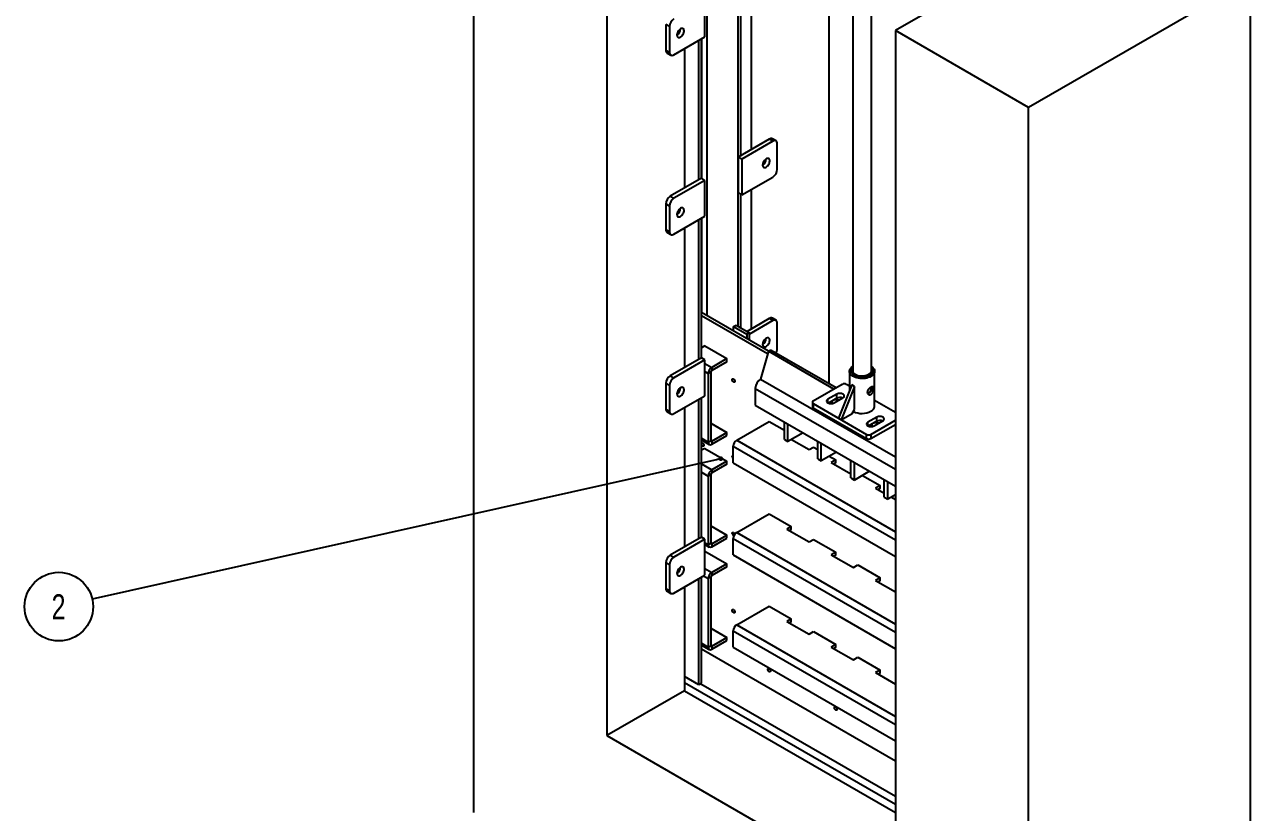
# Model space of a CAD drawing. Header units: millimetres. Extents: x 15 to 1268, y -316 to 292.
# Drawn here: x 90.9 to 221.1, y 107.7 to 191.4 of the extents above; entities that cross this region are included whole.
import ezdxf

# ---------------------------------------------------------------- set-up
doc = ezdxf.new("R2010")
doc.units = ezdxf.units.MM
doc.layers.add('FORMAT', color=7, linetype='Continuous')
doc.styles.add('SLDTEXTSTYLE0', font='TXT', dxfattribs={"width": 0.75})
doc.dimstyles.new('SLDDIMSTYLE1', dxfattribs={"dimtxt": 0.18, "dimasz": 0.488462, "dimexe": 0, "dimexo": 0.0625, "dimgap": 0, "dimtad": 0, "dimtih": 1, "dimtoh": 1, "dimdec": 0, "dimrnd": 1e-09, "dimzin": 0, "dimdsep": 46, "dimtxsty": 'Standard', "dimblk1": 'DOT', "dimblk2": 'DOT', "dimsah": 1, "dimcen": 0.09, "dimadec": 0, "dimazin": 0, "dimtfac": 0.488462, "dimtdec": 0, "dimtofl": 0, "dimtmove": 0, "dimatfit": 3, "dimldrblk": 'DOT', "dimfxl": 1, "dimfrac": 2, "dimtolj": 1, "dimtzin": 0, "dimarcsym": 0})

# ---------------------------------------------------------------- blocks, each defined once
blk = doc.blocks.new('SW_NOTE_0_8')
at = {"layer": 'FORMAT', "color": 0}
blk.add_circle((-3.55, -0.79), 3.64, dxfattribs=at)
at = {"layer": 'FORMAT', "color": 0, "insert": (-3.58, 0.52), "char_height": 2.65, "attachment_point": 2, "style": 'SLDTEXTSTYLE0'}
blk.add_mtext('2', dxfattribs=at)
blk = doc.blocks.new('_Dot')
at = {"color": 0, "linetype": 'ByBlock', "lineweight": -2}
blk.add_line((-0.5, 0), (-1, 0), dxfattribs=at)
at = {"color": 0, "linetype": 'ByBlock', "const_width": 0.5}
blk.add_lwpolyline([(-0.25, 0, 1), (0.25, 0, 1)], format="xyb", close=True, dxfattribs=at)

msp = doc.modelspace()

# ---------------------------------------------------------------- linework, layer by layer
at = {"color": 7, "linetype": 'Continuous', "lineweight": 25}
for p, q in [((166.73234155, 159.35791429), (166.73234155, 252.90699166)), ((178.88452768, 245.89168393), (178.88452768, 154.52767862)), ((180.88452768, 154.52767862), (180.88452768, 244.73710851)), ((176.34899378, 222.0396877), (176.34899378, 153.26053994)), ((138.63663211, 107.7248587), (138.63663211, 216.59696695)), ((152.77876774, 208.43288583), (152.77876774, 115.89159382)), ((191.6696407, 195.50642406), (183.42006159, 190.74404341)), ((221.13242325, 196.18676415), (197.56219721, 182.57996229)), ((221.13242325, 87.3146559), (221.13242325, 196.18676415)), ((163.19680765, 190.08706862), (163.19680765, 193.89759241)), ((168.09941466, 192.91728341), (168.09941466, 178.11060591)), ((159.42557148, 191.17614357), (159.04844786, 191.3938524)), ((159.04844786, 191.3938524), (159.04844786, 188.67204969)), ((167.01518426, 177.48469302), (167.01518426, 192.40022493)), ((159.42557148, 191.17614357), (159.42557148, 188.45434086)), ((183.42006159, 190.74404341), (183.42006159, 98.2027514)), ((197.56219721, 182.57996229), (183.42006159, 190.74404341)), ((159.896976, 188.18211636), (163.19680765, 190.08706862)), ((161.02834685, 188.83524285), (161.02834685, 174.02856535)), ((162.53684132, 174.89940067), (162.53684132, 189.70607817)), ((162.81968403, 175.06268229), (162.81968403, 189.86935979)), ((159.04844786, 188.67204969), (159.42557148, 188.45434086)), ((159.18654614, 188.36681982), (159.56366976, 188.14911099)), ((197.56219721, 73.70785404), (197.56219721, 182.57996229)), ((170.0321732, 179.22636366), (166.73234155, 177.3214114)), ((170.40929681, 179.00865483), (167.10946517, 177.10370257)), ((170.40929681, 179.00865483), (170.0321732, 179.22636366)), ((170.74260306, 179.0416602), (170.36547944, 179.25936903)), ((170.88070133, 176.01462762), (170.88070133, 178.73643033)), ((167.10946517, 177.10370257), (166.73234155, 177.3214114)), ((166.73234155, 177.3214114), (166.73234155, 173.51088761)), ((167.10946517, 177.10370257), (167.10946517, 173.29317878)), ((162.81968403, 175.06268229), (159.51985238, 173.15773003)), ((163.19680765, 174.84497346), (159.896976, 172.9400212)), ((163.19680765, 174.84497346), (162.81968403, 175.06268229)), ((163.19680765, 171.03444967), (163.19680765, 174.84497346)), ((167.10946517, 173.29317878), (170.40929681, 175.19813104)), ((167.10946517, 173.29317878), (166.73234155, 173.51088761)), ((167.01518426, 159.19463267), (167.01518426, 173.34760599)), ((168.09941466, 173.86466446), (168.09941466, 159.05798697)), ((159.42557148, 172.12352462), (159.04844786, 172.34123345)), ((159.04844786, 172.34123345), (159.04844786, 169.61943075)), ((159.42557148, 172.12352462), (159.42557148, 169.40172192)), ((159.51985238, 173.15773003), (159.896976, 172.9400212)), ((159.896976, 169.12949741), (163.19680765, 171.03444967)), ((162.53684132, 155.84678173), (162.53684132, 170.65345922)), ((162.81968403, 156.01006335), (162.81968403, 170.81674084)), ((159.04844786, 169.61943075), (159.42557148, 169.40172192)), ((159.18654614, 169.31420088), (159.56366976, 169.09649205)), ((161.02834685, 169.7826239), (161.02834685, 154.97594641)), ((169.93069343, 156.69513695), (162.81968403, 160.80023529)), ((169.8528092, 156.41353531), (162.81968403, 160.47367205)), ((170.0321732, 160.17374472), (167.67565094, 158.81335338)), ((170.40929681, 159.95603589), (170.0321732, 160.17374472)), ((170.74260306, 159.98904126), (170.36547944, 160.20675009)), ((166.2373668, 159.31709389), (166.52020952, 159.48037551)), ((166.2373668, 159.31709389), (167.65158037, 158.50068578)), ((166.2373668, 158.82724902), (166.2373668, 159.31709389)), ((166.52020952, 159.48037551), (167.93442308, 158.6639674)), ((170.40929681, 159.95603589), (167.93442308, 158.52732169)), ((170.88070133, 156.96200868), (170.88070133, 159.68381139)), ((167.93442308, 158.6639674), (167.65158037, 158.50068578)), ((167.65158037, 158.50068578), (167.65158037, 158.01084091)), ((167.93442308, 157.84755929), (167.93442308, 158.6639674)), ((163.17323742, 157.27558704), (162.81968403, 157.07148501)), ((163.17323742, 157.27558704), (165.53026002, 155.91490686)), ((169.93071875, 156.69522849), (169.11293438, 153.73841129)), ((177.12533532, 152.81236751), (170.22821642, 156.7939895)), ((162.81968403, 156.01006335), (159.51985238, 154.10511109)), ((163.19680765, 155.79235452), (159.896976, 153.88740226)), ((163.19680765, 155.79235452), (162.81968403, 156.01006335)), ((163.19680765, 151.98183073), (163.19680765, 155.79235452)), ((165.53026002, 155.91490686), (163.92748465, 154.98964433)), ((165.53026002, 155.58829053), (163.92748465, 154.663028)), ((163.92748465, 154.98964433), (163.92748465, 154.663028)), ((165.53026002, 155.58829053), (165.53026002, 155.91490686)), ((159.51985238, 154.10511109), (159.896976, 153.88740226)), ((163.83320375, 154.49972869), (163.55036104, 154.33644707)), ((163.55036104, 154.33644707), (163.55036104, 147.04201581)), ((163.83320375, 154.49972869), (163.83320375, 147.20529744)), ((178.55119435, 154.56909855), (178.55119435, 152.50338945)), ((181.21786101, 150.86744687), (181.21786101, 154.56909855)), ((159.42557148, 153.07090568), (159.04844786, 153.28861451)), ((159.04844786, 153.28861451), (159.04844786, 150.5668118)), ((159.42557148, 153.07090568), (159.42557148, 150.34910297)), ((168.54724896, 152.75861539), (168.54724896, 150.9622256)), ((177.76320734, 153.18060318), (174.69907795, 151.41171894)), ((178.80029728, 153.12661831), (177.38608372, 149.58840749)), ((179.08314, 152.96333669), (177.66892643, 149.42512587)), ((178.55119435, 152.997844), (178.23461186, 153.18060318)), ((179.08314, 152.96333669), (178.80029728, 153.12661831)), ((179.08314, 150.51371425), (179.08314, 152.96333669)), ((159.896976, 150.07687847), (163.19680765, 151.98183073)), ((162.53684132, 136.79416278), (162.53684132, 151.60084028)), ((162.81968403, 136.9574444), (162.81968403, 151.7641219)), ((174.60144688, 151.27565092), (174.60144688, 150.84016249)), ((174.69907795, 151.1395829), (180.3559322, 147.87395046)), ((174.69907795, 151.1395829), (174.69907795, 150.70409447)), ((177.19752191, 152.14648624), (176.25471287, 151.60221417)), ((177.19752191, 151.71099781), (176.30530801, 151.19593368)), ((176.9146792, 151.22122371), (177.85748824, 151.76549579)), ((177.19752191, 151.71099781), (177.19752191, 152.14648624)), ((183.42006159, 150.18710677), (181.21786101, 151.4584101)), ((159.04844786, 150.5668118), (159.42557148, 150.34910297)), ((159.18654614, 150.26158193), (159.56366976, 150.0438731)), ((161.02834685, 150.73000496), (161.02834685, 135.92332746)), ((168.54724896, 150.9622256), (183.42006159, 142.37633363)), ((174.69907795, 150.70409447), (180.3559322, 147.43846202)), ((177.66892643, 149.42512587), (178.84743774, 150.10546596)), ((178.84743774, 150.10546596), (179.08314, 150.51371425)), ((163.83320375, 149.0558048), (165.53026002, 148.07611506)), ((166.56734997, 147.26031737), (170.00860297, 149.24691044)), ((170.00860297, 149.24691044), (171.63494857, 148.30804111)), ((171.63494857, 147.32884679), (171.63494857, 149.17973456)), ((172.01207218, 147.11113796), (172.01207218, 148.96202573)), ((177.66892643, 149.42512587), (177.38608372, 149.58840749)), ((181.4401626, 149.6972619), (180.49735356, 149.15298983)), ((181.4401626, 149.26177347), (180.54794869, 148.74670935)), ((180.82733672, 147.87395046), (183.42006159, 149.37069866)), ((180.82733672, 147.43846202), (183.42006159, 148.93521023)), ((181.15731989, 148.77199938), (182.10012893, 149.31627145)), ((181.4401626, 149.26177347), (181.4401626, 149.6972619)), ((162.81968403, 147.28342073), (163.66083966, 146.79783192)), ((163.55036104, 147.04201581), (163.83320375, 147.20529744)), ((163.92748465, 147.15085254), (165.53026002, 148.07611506)), ((163.92748465, 146.82423621), (165.53026002, 147.74949874)), ((163.92748465, 147.15085254), (163.92748465, 146.82423621)), ((165.53026002, 147.74949874), (165.53026002, 148.07611506)), ((171.63494857, 147.32884679), (172.01207218, 147.11113796)), ((173.61516171, 148.03658185), (172.01207218, 147.11113796)), ((172.38876671, 147.32859909), (174.25124366, 146.25341403)), ((175.17048247, 145.28782651), (175.17048247, 147.13871428)), ((180.3559322, 147.43846202), (180.3559322, 147.87395046)), ((180.82733672, 147.87395046), (180.82733672, 147.43846202)), ((163.17323742, 146.38837622), (162.81968403, 146.18427419)), ((163.17323742, 146.38837622), (165.53026002, 145.02769603)), ((166.19022635, 144.86516638), (166.19022635, 146.60712011)), ((174.25124366, 146.25341403), (174.72264818, 146.52555007)), ((174.72264818, 146.52555007), (175.17048247, 146.26702083)), ((175.54760609, 145.07011768), (175.54760609, 146.92100545)), ((177.15069561, 145.99556157), (175.54760609, 145.07011768)), ((165.53026002, 145.02769603), (163.92748465, 144.1024335)), ((165.53026002, 144.70107971), (163.92748465, 143.77581718)), ((165.53026002, 144.70107971), (165.53026002, 145.02769603)), ((166.19022635, 144.86516638), (183.42006159, 134.91859421)), ((175.17048247, 145.28782651), (175.54760609, 145.07011768)), ((176.39570514, 145.55971484), (177.07967078, 145.16486988)), ((177.07967078, 145.16486988), (176.60826626, 144.89273385)), ((176.60826626, 144.89273385), (178.70601638, 143.68172848)), ((177.07967078, 144.83825356), (176.89115495, 144.72942568)), ((177.07967078, 144.83825356), (177.07967078, 145.16486988)), ((178.70601638, 143.24680623), (178.70601638, 145.097694)), ((179.08314, 143.0290974), (179.08314, 144.87998517)), ((163.83320375, 143.61251786), (163.55036104, 143.44923624)), ((163.55036104, 143.44923624), (163.55036104, 136.15480499)), ((163.83320375, 143.61251786), (163.83320375, 136.31808661)), ((163.92748465, 144.1024335), (163.92748465, 143.77581718)), ((178.70601638, 143.24680623), (179.08314, 143.0290974)), ((180.68622952, 143.95454129), (179.08314, 143.0290974)), ((179.93123905, 143.51869457), (181.79371599, 142.44350951)), ((181.79371599, 142.44350951), (181.32231147, 142.17137347)), ((181.32231147, 142.17137347), (182.24155029, 141.6407082)), ((181.79371599, 142.11689319), (181.60520016, 142.00806531)), ((181.79371599, 142.11689319), (181.79371599, 142.44350951)), ((182.24155029, 141.20578595), (182.24155029, 143.05667372)), ((182.6186739, 140.98807713), (182.6186739, 142.83896489)), ((182.24155029, 141.20578595), (182.6186739, 140.98807713)), ((183.42006159, 141.45070839), (182.6186739, 140.98807713)), ((182.99536843, 141.20553825), (183.42006159, 140.96036811)), ((166.56734997, 137.46182763), (170.00860297, 139.4484207)), ((170.00860297, 139.4484207), (172.36562557, 138.08774051)), ((163.83320375, 138.16859397), (165.53026002, 137.18890424)), ((172.36562557, 138.08774051), (171.89422105, 137.81560448)), ((172.36562557, 137.76112419), (172.36562557, 138.08774051)), ((162.81968403, 136.9574444), (159.51985238, 135.05249214)), ((163.19680765, 136.73973557), (159.896976, 134.83478331)), ((163.19680765, 136.73973557), (162.81968403, 136.9574444)), ((163.19680765, 132.92921179), (163.19680765, 136.73973557)), ((163.92748465, 136.26364171), (165.53026002, 137.18890424)), ((163.92748465, 135.93702539), (165.53026002, 136.86228791)), ((165.53026002, 136.86228791), (165.53026002, 137.18890424)), ((166.19022635, 135.06667663), (166.19022635, 136.80863037)), ((171.89422105, 137.81560448), (174.25124366, 136.45492429)), ((172.36562557, 137.76112419), (172.17710974, 137.65229631)), ((174.25124366, 136.45492429), (174.72264818, 136.72706033)), ((174.72264818, 136.72706033), (177.07967078, 135.36638014)), ((163.19680765, 136.17850107), (163.66083966, 135.91062109)), ((163.19680765, 135.48755859), (165.53026002, 134.14048521)), ((163.55036104, 136.15480499), (163.83320375, 136.31808661)), ((163.92748465, 136.26364171), (163.92748465, 135.93702539)), ((159.42557148, 134.01828674), (159.04844786, 134.23599557)), ((159.04844786, 134.23599557), (159.04844786, 131.51419286)), ((159.51985238, 135.05249214), (159.896976, 134.83478331)), ((165.53026002, 134.14048521), (163.92748465, 133.21522268)), ((165.53026002, 133.81386888), (165.53026002, 134.14048521)), ((166.19022635, 135.06667663), (183.42006159, 125.12010447)), ((177.07967078, 135.36638014), (176.60826626, 135.0942441)), ((176.60826626, 135.0942441), (178.96528887, 133.73356392)), ((177.07967078, 135.03976382), (176.89115495, 134.93093594)), ((177.07967078, 135.03976382), (177.07967078, 135.36638014)), ((159.42557148, 134.01828674), (159.42557148, 131.29648403)), ((159.896976, 131.02425952), (163.19680765, 132.92921179)), ((165.53026002, 133.81386888), (163.92748465, 132.88860635)), ((163.92748465, 133.21522268), (163.92748465, 132.88860635)), ((178.96528887, 133.73356392), (179.43669339, 134.00569995)), ((179.43669339, 134.00569995), (181.79371599, 132.64501977)), ((159.04844786, 131.51419286), (159.42557148, 131.29648403)), ((161.02834685, 131.67738601), (161.02834685, 120.65397447)), ((162.53684132, 121.27988736), (162.53684132, 132.54822133)), ((162.81968403, 121.44316898), (162.81968403, 132.71150296)), ((163.83320375, 132.72530704), (163.55036104, 132.56202542)), ((163.55036104, 132.56202542), (163.55036104, 125.26759416)), ((163.83320375, 132.72530704), (163.83320375, 125.43087579)), ((181.79371599, 132.64501977), (181.32231147, 132.37288373)), ((181.32231147, 132.37288373), (183.42006159, 131.16187837)), ((181.79371599, 132.31840344), (181.60520016, 132.20957557)), ((181.79371599, 132.31840344), (181.79371599, 132.64501977)), ((159.18654614, 131.20896299), (159.56366976, 130.99125416)), ((166.56734997, 127.66333789), (170.00860297, 129.64993096)), ((170.00860297, 129.64993096), (172.36562557, 128.28925077)), ((172.36562557, 128.28925077), (171.89422105, 128.01711473)), ((171.89422105, 128.01711473), (174.25124366, 126.65643455)), ((172.36562557, 127.96263445), (172.17710974, 127.85380657)), ((172.36562557, 127.96263445), (172.36562557, 128.28925077)), ((163.83320375, 127.28138315), (165.53026002, 126.30169341)), ((163.92748465, 125.37643089), (165.53026002, 126.30169341)), ((165.53026002, 125.97507709), (165.53026002, 126.30169341)), ((166.19022635, 125.26818689), (166.19022635, 127.01014062)), ((174.25124366, 126.65643455), (174.72264818, 126.92857058)), ((174.72264818, 126.92857058), (177.07967078, 125.5678904)), ((162.81968403, 125.50899908), (163.66083966, 125.02341027)), ((162.81968403, 125.09023687), (183.42006159, 113.19789204)), ((163.55036104, 125.26759416), (163.83320375, 125.43087579)), ((163.92748465, 125.04981456), (165.53026002, 125.97507709)), ((163.92748465, 125.37643089), (163.92748465, 125.04981456)), ((166.19022635, 125.26818689), (183.42006159, 115.32161473)), ((177.07967078, 125.5678904), (176.60826626, 125.29575436)), ((176.60826626, 125.29575436), (178.96528887, 123.93507417)), ((177.07967078, 125.24127407), (176.89115495, 125.1324462)), ((177.07967078, 125.24127407), (177.07967078, 125.5678904)), ((178.96528887, 123.93507417), (179.43669339, 124.20721021)), ((179.43669339, 124.20721021), (181.79371599, 122.84653003)), ((181.79371599, 122.84653003), (181.32231147, 122.57439399)), ((181.32231147, 122.57439399), (183.42006159, 121.36338862)), ((181.79371599, 122.5199137), (181.60520016, 122.41108583)), ((181.79371599, 122.5199137), (181.79371599, 122.84653003)), ((162.53684132, 121.27988736), (161.02834685, 122.15072268)), ((162.81968403, 121.44316898), (162.53684132, 121.27988736)), ((161.02834685, 120.65397447), (152.77876774, 115.89159382)), ((161.02834685, 120.65397447), (183.42006159, 107.7275127)), ((152.77876774, 115.89159382), (183.42006159, 98.2027514))]:
    msp.add_line(p, q, dxfattribs=at)
at = {"color": 8, "linetype": 'Continuous', "lineweight": 25}
for p, q in [((163.43250991, 160.44645844), (163.43250991, 249.83128786)), ((162.86682448, 175.03546869), (162.86682448, 189.89657339)), ((162.86682448, 160.77302169), (162.86682448, 170.84395445)), ((176.89104768, 152.67711613), (169.93071875, 156.69522849)), ((163.19680765, 155.41145519), (163.92748465, 154.98964433)), ((163.19680765, 154.54054909), (163.55036104, 154.33644707)), ((169.11293438, 153.73841129), (183.42006159, 145.47908255)), ((168.54724896, 152.75861539), (183.42006159, 144.17272341)), ((176.25471287, 151.22122371), (176.25471287, 151.60221417)), ((180.49735356, 148.77199938), (180.49735356, 149.15298983)), ((183.42006159, 148.90799662), (183.39649136, 148.92160343)), ((162.81968403, 147.46382667), (163.55036104, 147.04201581)), ((163.83320375, 147.20527974), (163.92748465, 147.15085254)), ((166.56734997, 147.26031737), (183.42006159, 137.53145404)), ((166.19022635, 146.60712011), (183.42006159, 136.66054795)), ((162.81968403, 144.74195319), (163.92748465, 144.1024335)), ((162.81968403, 143.8710471), (163.55036104, 143.44923624)), ((166.19022635, 136.80863037), (183.42006159, 126.8620582)), ((166.56734997, 137.46182763), (183.42006159, 127.7329643)), ((163.19680765, 136.35890702), (163.55036104, 136.15480499)), ((163.83320375, 136.31806892), (163.92748465, 136.26364171)), ((163.05555716, 132.84766962), (163.55036104, 132.56202542)), ((163.19680765, 133.63703354), (163.92748465, 133.21522268)), ((166.56734997, 127.66333789), (183.42006159, 117.93447455)), ((166.19022635, 127.01014062), (183.42006159, 117.06356846)), ((162.81968403, 125.68940502), (163.55036104, 125.26759416)), ((163.83320375, 125.43085809), (163.92748465, 125.37643089)), ((161.02834685, 121.52473902), (183.42006159, 108.59827725)), ((162.74897335, 121.40234857), (183.42006159, 109.46918334))]:
    msp.add_line(p, q, dxfattribs=at)
at = {"color": 7, "linetype": 'Continuous', "lineweight": 25, "flags": 128}
for points in [[(160.60408278, 190.93107074), (160.52301235, 190.8740883), (160.44573268, 190.79940734), (160.37585729, 190.71051986), (160.31665347, 190.61158214), (160.27088952, 190.50722039), (160.24070532, 190.40231446), (160.22751225, 190.30176963), (160.23192719, 190.21028727), (160.25374372, 190.13214499), (160.29194171, 190.07099663), (160.34473507, 190.02970142), (160.40965525, 190.01019029), (160.48366663, 190.01337555), (160.56330855, 190.03910826), (160.64485702, 190.08618519), (160.72449893, 190.15240508), (160.79851032, 190.23467155), (160.86343049, 190.32913791), (160.91622385, 190.43138703), (160.95442184, 190.53663786), (160.97623837, 190.63996897), (160.98065331, 190.73654872), (160.96746024, 190.82186115), (160.93727604, 190.89191714), (160.89151209, 190.94344096), (160.83230827, 190.9740234), (160.76243288, 190.98223447), (160.68515321, 190.96769023), (160.60408278, 190.93107074)], [(159.42557148, 188.45434086), (159.43462938, 188.35337041), (159.46145501, 188.26673822), (159.50501747, 188.19777354), (159.56364267, 188.14912663), (159.63507768, 188.12266697), (159.7165773, 188.11941138), (159.80500954, 188.13948498), (159.896976, 188.18211636)], [(170.88070133, 178.73643033), (170.87164343, 178.83740078), (170.8448178, 178.92403297), (170.80125535, 178.99299765), (170.74263015, 179.04164456), (170.67119513, 179.06810422), (170.58969551, 179.07135981), (170.50126327, 179.0512862), (170.40929681, 179.00865483)], [(169.70219003, 176.25970045), (169.78326046, 176.31668289), (169.86054013, 176.39136385), (169.93041552, 176.48025133), (169.98961934, 176.57918905), (170.03538329, 176.6835508), (170.06556749, 176.78845673), (170.07876056, 176.88900156), (170.07434562, 176.98048392), (170.05252909, 177.0586262), (170.0143311, 177.11977456), (169.96153774, 177.16106977), (169.89661757, 177.1805809), (169.82260618, 177.17739564), (169.74296427, 177.15166293), (169.6614158, 177.104586), (169.58177388, 177.03836611), (169.5077625, 176.95609964), (169.44284232, 176.86163328), (169.39004896, 176.75938416), (169.35185097, 176.65413333), (169.33003444, 176.55080222), (169.3256195, 176.45422247), (169.33881257, 176.36891004), (169.36899677, 176.29885405), (169.41476072, 176.24733023), (169.47396454, 176.21674779), (169.54383994, 176.20853672), (169.6211196, 176.22308096), (169.70219003, 176.25970045)], [(160.60408278, 171.8784518), (160.52301235, 171.82146936), (160.44573268, 171.7467884), (160.37585729, 171.65790091), (160.31665347, 171.55896319), (160.27088952, 171.45460145), (160.24070532, 171.34969552), (160.22751225, 171.24915069), (160.23192719, 171.15766833), (160.25374372, 171.07952604), (160.29194171, 171.01837768), (160.34473507, 170.97708248), (160.40965525, 170.95757135), (160.48366663, 170.96075661), (160.56330855, 170.98648932), (160.64485702, 171.03356625), (160.72449893, 171.09978613), (160.79851032, 171.1820526), (160.86343049, 171.27651897), (160.91622385, 171.37876809), (160.95442184, 171.48401891), (160.97623837, 171.58735002), (160.98065331, 171.68392977), (160.96746024, 171.7692422), (160.93727604, 171.83929819), (160.89151209, 171.89082201), (160.83230827, 171.92140446), (160.76243288, 171.92961553), (160.68515321, 171.91507128), (160.60408278, 171.8784518)], [(159.42557148, 169.40172192), (159.43462938, 169.30075146), (159.46145501, 169.21411928), (159.50501747, 169.1451546), (159.56364267, 169.09650769), (159.63507768, 169.07004802), (159.7165773, 169.06679244), (159.80500954, 169.08686604), (159.896976, 169.12949741)], [(170.88070133, 159.68381139), (170.87164343, 159.78478184), (170.8448178, 159.87141402), (170.80125535, 159.94037871), (170.74263015, 159.98902562), (170.67119513, 160.01548528), (170.58969551, 160.01874086), (170.50126327, 159.99866726), (170.40929681, 159.95603589)], [(169.70219003, 157.20708151), (169.78326046, 157.26406395), (169.86054013, 157.33874491), (169.93041552, 157.42763239), (169.98961934, 157.52657011), (170.03538329, 157.63093185), (170.06556749, 157.73583778), (170.07876056, 157.83638261), (170.07434562, 157.92786497), (170.05252909, 158.00600726), (170.0143311, 158.06715562), (169.96153774, 158.10845082), (169.89661757, 158.12796195), (169.82260618, 158.1247767), (169.74296427, 158.09904398), (169.6614158, 158.05196705), (169.58177388, 157.98574717), (169.5077625, 157.9034807), (169.44284232, 157.80901433), (169.39004896, 157.70676521), (169.35185097, 157.60151439), (169.33003444, 157.49818328), (169.3256195, 157.40160353), (169.33881257, 157.3162911), (169.36899677, 157.24623511), (169.41476072, 157.19471129), (169.47396454, 157.16412885), (169.54383994, 157.15591778), (169.6211196, 157.17046202), (169.70219003, 157.20708151)], [(180.82733672, 154.02482647), (180.69326035, 153.95713838), (180.54475213, 153.90037073), (180.38446218, 153.85553654), (180.21525089, 153.82343589), (180.04013784, 153.8046416), (179.86224792, 153.79948906), (179.68475558, 153.80807023), (179.51082818, 153.83023196), (179.34356946, 153.86557878), (179.18596415, 153.91347994), (179.04082472, 153.97308062), (178.9107412, 154.04331725), (178.79803491, 154.12293647), (178.70471711, 154.21051745), (178.63245307, 154.30449733), (178.58253232, 154.40319902), (178.55584571, 154.50486119), (178.55286946, 154.60766968), (178.57365669, 154.70978987), (178.61783643, 154.80939941), (178.68462032, 154.90472078), (178.77281658, 154.99405297), (178.88085135, 155.07580183), (178.88452768, 155.07821845)], [(178.88452768, 155.0609), (178.878123, 155.05526676), (178.79695834, 154.97073745), (178.73696197, 154.88050976), (178.69930167, 154.78633989), (178.68471045, 154.69006073), (178.6934723, 154.59354624), (178.72541669, 154.49867499), (178.77992186, 154.40729352), (178.85592692, 154.32118047), (178.95195253, 154.24201194), (179.06612965, 154.17132885), (179.19623596, 154.11050696), (179.33973908, 154.06073011), (179.4938459, 154.02296715), (179.65555689, 153.99795308), (179.82172453, 153.98617478), (179.98911457, 153.9878615), (180.15446895, 154.00298042), (180.31456922, 154.03123724), (180.46629923, 154.072082), (180.60670571, 154.12471969), (180.73305582, 154.18812579)], [(180.73305582, 154.18812579), (180.84289029, 154.26106615), (180.93407133, 154.34212109), (181.00482419, 154.42971296), (181.05377176, 154.52213688), (181.07996132, 154.61759393), (181.08288312, 154.71422614), (181.0624803, 154.81015268), (181.01914997, 154.90350645), (180.95373551, 154.99247042), (180.88452768, 155.0609)], [(180.88452768, 155.07821845), (180.91697288, 155.0561579), (181.02021548, 154.97237069), (181.1031917, 154.88138708), (181.16442083, 154.78483067), (181.20281023, 154.68442452), (181.21767486, 154.58196038), (181.20874944, 154.47926671), (181.17619325, 154.3781761), (181.12058726, 154.2804925), (181.04292375, 154.18795909), (180.94458864, 154.10222711), (180.82733672, 154.02482647)], [(166.09594545, 153.68308172), (166.1044742, 153.73401285), (166.12903176, 153.76895386), (166.16665613, 153.78369033), (166.21280924, 153.77644483), (166.26192436, 153.74809127), (166.30807748, 153.70204952), (166.34570185, 153.64387288), (166.37025941, 153.58057832), (166.37878816, 153.51980009), (166.37025941, 153.46886896), (166.34570185, 153.43392795), (166.30807748, 153.41919148), (166.26192436, 153.42643698), (166.21280924, 153.45479054), (166.16665613, 153.50083229), (166.12903176, 153.55900893), (166.1044742, 153.62230349), (166.09594545, 153.68308172)], [(178.88452768, 154.82826269), (178.88307033, 154.82499322), (178.85593055, 154.7350192), (178.85290022, 154.643708), (178.87405035, 154.5531999), (178.91888522, 154.46561631), (178.98635393, 154.38301013), (179.07487507, 154.30731758), (179.18237379, 154.24031282), (179.30633039, 154.18356639), (179.44383945, 154.13840837), (179.59167787, 154.10589724), (179.74638044, 154.08679503), (179.90432106, 154.08154946), (180.06179774, 154.09028351), (180.21511937, 154.11279245), (180.3606922, 154.14854868), (180.49510414, 154.19671412), (180.61520469, 154.2561598)], [(180.61520469, 154.2561598), (180.71817879, 154.32549237), (180.80161281, 154.40308673), (180.86355113, 154.48712414), (180.90254198, 154.57563483), (180.91767143, 154.66654418), (180.90858487, 154.75772136), (180.88452768, 154.82826269)], [(160.60408278, 152.82583285), (160.52301235, 152.76885041), (160.44573268, 152.69416945), (160.37585729, 152.60528197), (160.31665347, 152.50634425), (160.27088952, 152.4019825), (160.24070532, 152.29707657), (160.22751225, 152.19653175), (160.23192719, 152.10504938), (160.25374372, 152.0269071), (160.29194171, 151.96575874), (160.34473507, 151.92446354), (160.40965525, 151.9049524), (160.48366663, 151.90813766), (160.56330855, 151.93387037), (160.64485702, 151.9809473), (160.72449893, 152.04716719), (160.79851032, 152.12943366), (160.86343049, 152.22390002), (160.91622385, 152.32614915), (160.95442184, 152.43139997), (160.97623837, 152.53473108), (160.98065331, 152.63131083), (160.96746024, 152.71662326), (160.93727604, 152.78667925), (160.89151209, 152.83820307), (160.83230827, 152.86878551), (160.76243288, 152.87699658), (160.68515321, 152.86245234), (160.60408278, 152.82583285)], [(176.25471287, 151.60221417), (176.18955808, 151.55504888), (176.14421715, 151.50069643), (176.12096367, 151.44188227), (176.12096367, 151.38155561), (176.14421715, 151.32274145), (176.18955808, 151.268389), (176.25471287, 151.22122371), (176.3364144, 151.18361065), (176.43056581, 151.15743589), (176.53244595, 151.14401194), (176.63694612, 151.14401194), (176.73882626, 151.15743589), (176.83297767, 151.18361065), (176.9146792, 151.22122371)], [(177.40619926, 151.50497221), (177.37509287, 151.51729524), (177.28094146, 151.54347), (177.17906132, 151.55689395), (177.07456115, 151.55689395), (176.97268101, 151.54347), (176.8785296, 151.51729524), (176.79682807, 151.47968218), (176.73167327, 151.43251689), (176.68633235, 151.37816444), (176.66307887, 151.31935028), (176.66307887, 151.25902362), (176.68633235, 151.20020946), (176.72277239, 151.1543802)], [(177.85748824, 151.76549579), (177.92264304, 151.81266108), (177.96798396, 151.86701353), (177.99123744, 151.92582768), (177.99123744, 151.98615435), (177.96798396, 152.0449685), (177.92264304, 152.09932095), (177.85748824, 152.14648624), (177.77578671, 152.1840993), (177.68163531, 152.21027406), (177.57975517, 152.22369801), (177.47525499, 152.22369801), (177.37337485, 152.21027406), (177.27922344, 152.1840993), (177.19752191, 152.14648624)], [(159.42557148, 150.34910297), (159.43462938, 150.24813252), (159.46145501, 150.16150033), (159.50501747, 150.09253565), (159.56364267, 150.04388874), (159.63507768, 150.01742908), (159.7165773, 150.0141735), (159.80500954, 150.0342471), (159.896976, 150.07687847)], [(180.82733672, 150.32317479), (180.94458864, 150.40057543), (181.04292375, 150.48630741), (181.12058726, 150.57884082), (181.17619325, 150.67652442), (181.20874944, 150.77761503), (181.21786101, 150.86744687)], [(182.10012893, 149.31627145), (182.16528372, 149.36343674), (182.21062465, 149.41778919), (182.23387813, 149.47660334), (182.23387813, 149.53693001), (182.21062465, 149.59574417), (182.16528372, 149.65009662), (182.10012893, 149.6972619), (182.0184274, 149.73487497), (181.92427599, 149.76104973), (181.82239585, 149.77447367), (181.71789568, 149.77447367), (181.61601554, 149.76104973), (181.52186413, 149.73487497), (181.4401626, 149.6972619)], [(180.49735356, 149.15298983), (180.43219876, 149.10582454), (180.38685784, 149.05147209), (180.36360436, 148.99265794), (180.36360436, 148.93233127), (180.38685784, 148.87351712), (180.43219876, 148.81916467), (180.49735356, 148.77199938), (180.57905509, 148.73438632), (180.67320649, 148.70821156), (180.77508663, 148.69478761), (180.87958681, 148.69478761), (180.98146695, 148.70821156), (181.07561836, 148.73438632), (181.15731989, 148.77199938)], [(181.64883995, 149.05574787), (181.61773356, 149.0680709), (181.52358215, 149.09424566), (181.42170201, 149.10766961), (181.31720183, 149.10766961), (181.21532169, 149.09424566), (181.12117029, 149.0680709), (181.03946876, 149.03045784), (180.97431396, 148.98329255), (180.92897303, 148.9289401), (180.90571956, 148.87012595), (180.90571956, 148.80979928), (180.92897303, 148.75098513), (180.96541306, 148.70515589)], [(162.81968403, 146.9549305), (162.82920011, 146.96413746), (162.86682448, 146.97887393), (162.9129776, 146.97162843), (162.96209272, 146.94327487), (163.00824584, 146.89723312), (163.0458702, 146.83905648), (163.07042776, 146.77576192), (163.07895651, 146.7149837), (163.07042776, 146.66405256), (163.0458702, 146.62911155), (163.00824584, 146.61437508), (162.96209272, 146.62162058), (162.9129776, 146.64997414), (162.86682448, 146.6960159), (162.82920011, 146.75419253), (162.81968403, 146.77438653)], [(166.09594545, 145.5176736), (166.1044742, 145.56860474), (166.12903176, 145.60354574), (166.16665613, 145.61828221), (166.19022635, 145.6172148)], [(166.09594545, 137.35226548), (166.1044742, 137.40319662), (166.12903176, 137.43813762), (166.16665613, 137.45287409), (166.21280924, 137.44562859), (166.26192436, 137.41727503), (166.30807748, 137.37123328), (166.34570185, 137.31305664), (166.36268378, 137.27396534)], [(160.60408278, 133.77321391), (160.52301235, 133.71623147), (160.44573268, 133.64155051), (160.37585729, 133.55266303), (160.31665347, 133.4537253), (160.27088952, 133.34936356), (160.24070532, 133.24445763), (160.22751225, 133.1439128), (160.23192719, 133.05243044), (160.25374372, 132.97428816), (160.29194171, 132.9131398), (160.34473507, 132.87184459), (160.40965525, 132.85233346), (160.48366663, 132.85551872), (160.56330855, 132.88125143), (160.64485702, 132.92832836), (160.72449893, 132.99454824), (160.79851032, 133.07681471), (160.86343049, 133.17128108), (160.91622385, 133.2735302), (160.95442184, 133.37878102), (160.97623837, 133.48211213), (160.98065331, 133.57869188), (160.96746024, 133.66400431), (160.93727604, 133.73406031), (160.89151209, 133.78558412), (160.83230827, 133.81616657), (160.76243288, 133.82437764), (160.68515321, 133.80983339), (160.60408278, 133.77321391)], [(159.42557148, 131.29648403), (159.43462938, 131.19551357), (159.46145501, 131.10888139), (159.50501747, 131.03991671), (159.56364267, 130.9912698), (159.63507768, 130.96481014), (159.7165773, 130.96155455), (159.80500954, 130.98162815), (159.896976, 131.02425952)], [(166.09594545, 129.18685736), (166.1044742, 129.2377885), (166.12903176, 129.2727295), (166.16665613, 129.28746597), (166.21280924, 129.28022047), (166.26192436, 129.25186692), (166.30807748, 129.20582516), (166.34570185, 129.14764852), (166.37025941, 129.08435396), (166.37878816, 129.02357574), (166.37025941, 128.9726446), (166.34570185, 128.9377036), (166.30807748, 128.92296713), (166.26192436, 128.93021263), (166.21280924, 128.95856618), (166.16665613, 129.00460794), (166.12903176, 129.06278458), (166.1044742, 129.12607914), (166.09594545, 129.18685736)], [(169.86718161, 122.927065), (169.87571037, 122.97799614), (169.90026793, 123.01293714), (169.93789229, 123.02767361), (169.98404541, 123.02042811), (170.03316053, 122.99207456), (170.07931365, 122.9460328), (170.11693801, 122.88785617), (170.14149558, 122.82456161), (170.15002433, 122.76378338), (170.14149558, 122.71285224), (170.11693801, 122.67791124), (170.07931365, 122.66317477), (170.03316053, 122.67042027), (169.98404541, 122.69877383), (169.93789229, 122.74481558), (169.90026793, 122.80299222), (169.87571037, 122.86628678), (169.86718161, 122.927065)], [(176.93824943, 118.84502444), (176.94677818, 118.89595558), (176.97133574, 118.93089659), (177.0089601, 118.94563306), (177.05511322, 118.93838756), (177.10422834, 118.910034), (177.15038146, 118.86399224), (177.18800583, 118.80581561), (177.21256339, 118.74252105), (177.22109214, 118.68174282), (177.21256339, 118.63081168), (177.18800583, 118.59587068), (177.15038146, 118.58113421), (177.10422834, 118.58837971), (177.05511322, 118.61673327), (177.0089601, 118.66277502), (176.97133574, 118.72095166), (176.94677818, 118.78424622), (176.93824943, 118.84502444)]]:
    msp.add_lwpolyline(points, dxfattribs=at)
at = {"color": 7, "linetype": 'Continuous', "lineweight": 25}
for centre, radius, start, end in [((160.44904888, 191.12956967), 1.02453654, 122.60547834, 177.3945215143), ((159.78903646, 190.96609853), 0.81579865, 302.4662307343, 357.5391453622), ((159.3751158, 188.63599187), 0.32865195, 173.7011524887, 234.9866671179), ((170.22745323, 178.95377611), 0.33531816, 65.6928809539, 125.6175774752), ((168.88641226, 177.16612737), 0.81654765, 302.4936294011, 357.5117471316), ((169.85722393, 176.06120152), 1.02453654, 302.60547834, 357.3945215144), ((160.07192526, 172.29465955), 1.02453654, 122.60547834, 177.3945215144), ((160.44904888, 172.07695072), 1.02453654, 122.60547834, 177.3945215143), ((159.78903646, 171.91347959), 0.81579865, 302.4662307344, 357.5391453615), ((159.3751158, 169.58337292), 0.32865195, 173.7011524821, 234.9866671246), ((170.22745323, 159.90115717), 0.33531816, 65.6928809539, 125.6175774752), ((168.88641226, 158.11350842), 0.81654765, 302.4936294012, 357.5117471315), ((169.9085177, 156.99806786), 0.97285214, 329.0069967014, 357.8758206495), ((164.36914296, 154.29918795), 0.81962923, 122.60547834, 177.3945215143), ((160.07192526, 153.24204061), 1.02453654, 122.60547834, 177.3945215144), ((160.44904888, 153.02433178), 1.02453654, 122.60547834, 177.3945215143), ((164.03789923, 154.49041391), 0.20490731, 122.6054783401, 177.3945215143), ((169.77022734, 152.70572575), 1.2241215, 122.4763035594, 177.523696295), ((159.78903646, 152.86086064), 0.81579865, 302.4662307344, 357.539145361), ((177.9989096, 152.72569949), 0.51234064, 62.6096722366, 117.3903277634), ((174.75072029, 151.27565092), 0.14553844, 110.7834207995, 249.2165792005), ((177.52931482, 151.07048381), 0.72134923, 67.368408071, 117.3846257502), ((159.3751158, 150.53075398), 0.32865195, 173.7011525002, 234.9866671065), ((174.7682659, 150.85679795), 0.16764643, 185.6947992512, 245.6253417064), ((179.88325113, 152.1477457), 2.05435065, 243.463230324, 297.3583484547), ((181.7719555, 148.62125947), 0.72134923, 67.368408071, 117.3846257502), ((163.89068033, 147.19597381), 0.05822789, 170.7859630095, 309.2032852357), ((167.00900827, 146.56986099), 0.81962923, 122.60547834, 177.3945215143), ((180.59163446, 148.32885415), 0.51234064, 242.6096722366, 297.3903277634), ((180.59163446, 147.89336572), 0.51234064, 242.6096722366, 297.3903277634), ((163.78026736, 147.00472131), 0.23291157, 170.7859630095, 309.2032852357), ((166.40994851, 145.53420792), 0.31443808, 183.0142153943, 225.6710206007), ((164.36914296, 143.41197712), 0.81962923, 122.60547834, 177.3945215143), ((164.03789923, 143.60320308), 0.20490731, 122.60547834, 177.3945215143), ((166.39195201, 137.36128233), 0.29614387, 181.7447857206, 243.1335840731), ((167.00900827, 136.77137124), 0.81962923, 122.60547834, 177.3945215143), ((163.78026736, 136.11751048), 0.23291157, 170.7859630095, 309.2032852357), ((163.89068033, 136.30876298), 0.05822789, 170.7859630095, 309.2032852357), ((160.07192526, 134.18942166), 1.02453654, 122.60547834, 177.3945215144), ((160.44904888, 133.97171283), 1.02453654, 122.60547834, 177.3945215143), ((159.78903646, 133.8082417), 0.81579865, 302.4662307343, 357.5391453617), ((164.36914296, 132.5247663), 0.81962923, 122.60547834, 177.3945215144), ((164.03789923, 132.71599226), 0.20490731, 122.6054783401, 177.3945215144), ((159.3751158, 131.47813503), 0.32865195, 173.7011524935, 234.9866671131), ((167.00900827, 126.9728815), 0.81962923, 122.60547834, 177.3945215144), ((163.78026736, 125.23029966), 0.23291157, 170.7859630095, 309.2032852357), ((163.89068033, 125.42155216), 0.05822789, 170.7859630096, 309.2032852356)]:
    msp.add_arc(centre, radius, start, end, dxfattribs=at)
for points, knots in [([(169.93071875, 156.69522849), (169.95546575, 156.71623688), (170.00567727, 156.75886279), (170.0779204, 156.79667361), (170.14447378, 156.81336724), (170.19520281, 156.81174146), (170.21867033, 156.79668623), (170.22678301, 156.79148166)], [0, 0, 0, 0, 0.2173026446, 0.4409057164, 0.6582266368, 0.8818496203, 1, 1, 1, 1]), ([(181.09768693, 152.72553755), (181.09717457, 152.70450735), (181.09613433, 152.6618107), (181.08765705, 152.59134595), (181.07386765, 152.51815933), (181.05413098, 152.4442214), (181.02773991, 152.37051592), (180.99436904, 152.29996006), (180.9535004, 152.23462531), (180.90659053, 152.1790033), (180.85426576, 152.13439538), (180.79985332, 152.10318838), (180.74352883, 152.0845807), (180.68794584, 152.07851416), (180.63313278, 152.08455259), (180.58105582, 152.10243749), (180.53316705, 152.13221249), (180.49243694, 152.1730417), (180.46106704, 152.22395525), (180.44200028, 152.2815182), (180.43565383, 152.34412259), (180.44174147, 152.40748539), (180.45931216, 152.47186053), (180.48681862, 152.53525544), (180.52395494, 152.59842425), (180.56952417, 152.66023134), (180.62249462, 152.719942), (180.68004646, 152.77504096), (180.74005617, 152.82435441), (180.79812954, 152.86499756), (180.85340965, 152.89705766), (180.90307647, 152.91937191), (180.94791891, 152.93242961), (180.98704089, 152.93584306), (181.02084212, 152.92906307), (181.04879589, 152.91134009), (181.07085002, 152.88187952), (181.08627045, 152.84074484), (181.09589875, 152.78897304), (181.09708445, 152.74691069), (181.09768693, 152.72553755)], [0, 0, 0, 0, 0.0253281582, 0.0514225947, 0.0767424209, 0.1027449731, 0.1290592979, 0.1560926686, 0.1831194155, 0.2109895194, 0.2369741464, 0.2637819966, 0.2886830169, 0.3142892977, 0.3395633442, 0.3655019173, 0.3920638807, 0.4193683702, 0.4463287095, 0.4741497273, 0.4997824975, 0.5262219052, 0.550900487, 0.576251449, 0.6017919397, 0.6279998843, 0.6548803422, 0.6825459817, 0.7092298922, 0.7367716007, 0.7621007846, 0.7881950493, 0.8130840272, 0.8386439489, 0.8645190967, 0.8910824391, 0.9180639638, 0.9458525922, 0.9724860942, 1, 1, 1, 1]), ([(180.83989961, 152.87435501), (180.83842347, 152.83129855), (180.83547538, 152.74530846), (180.80945203, 152.59438061), (180.76056774, 152.44523543), (180.6803984, 152.31816257), (180.57615967, 152.23567355), (180.50139262, 152.22474579), (180.46642248, 152.21963465)], [0, 0, 0, 0, 0.1618790499, 0.3232964002, 0.4962472265, 0.6788591773, 0.8497956539, 1, 1, 1, 1]), ([(180.86643109, 152.85903871), (180.86604802, 152.8384877), (180.86526988, 152.79674196), (180.85886238, 152.72742213), (180.84822531, 152.65532523), (180.83248006, 152.58168829), (180.8105357, 152.50735557), (180.78127211, 152.43462846), (180.74374518, 152.36629368), (180.69900462, 152.3077934), (180.64793768, 152.26111704), (180.59447259, 152.22858458), (180.5388024, 152.21011584), (180.49896843, 152.20289558), (180.47795005, 152.20495102), (180.47527213, 152.2052129)], [0, 0, 0, 0, 0.0784013557, 0.1592584674, 0.237614703, 0.3179834768, 0.4015582783, 0.4873137496, 0.5749940045, 0.6655310965, 0.7478778834, 0.8329934437, 0.9096568718, 0.9884894858, 1, 1, 1, 1]), ([(180.86488553, 152.90099582), (180.86524518, 152.8973791), (180.86649107, 152.88485044), (180.86645602, 152.86976755), (180.86643109, 152.85903871)], [0, 0, 0, 0, 0.2886755211, 1, 1, 1, 1])]:
    msp.add_open_spline(points, degree=3, knots=knots, dxfattribs=at)

# ---------------------------------------------------------------- block references
at = {"layer": 'FORMAT'}
msp.add_blockref('SW_NOTE_0_8', (98.12896467, 130.37640679), dxfattribs=at)

# ---------------------------------------------------------------- leaders
msp.add_leader([(164.88630741, 145.29341461), (98.12896467, 130.37640679)], dimstyle='SLDDIMSTYLE1', dxfattribs=at)

doc.saveas('drawing.dxf')
